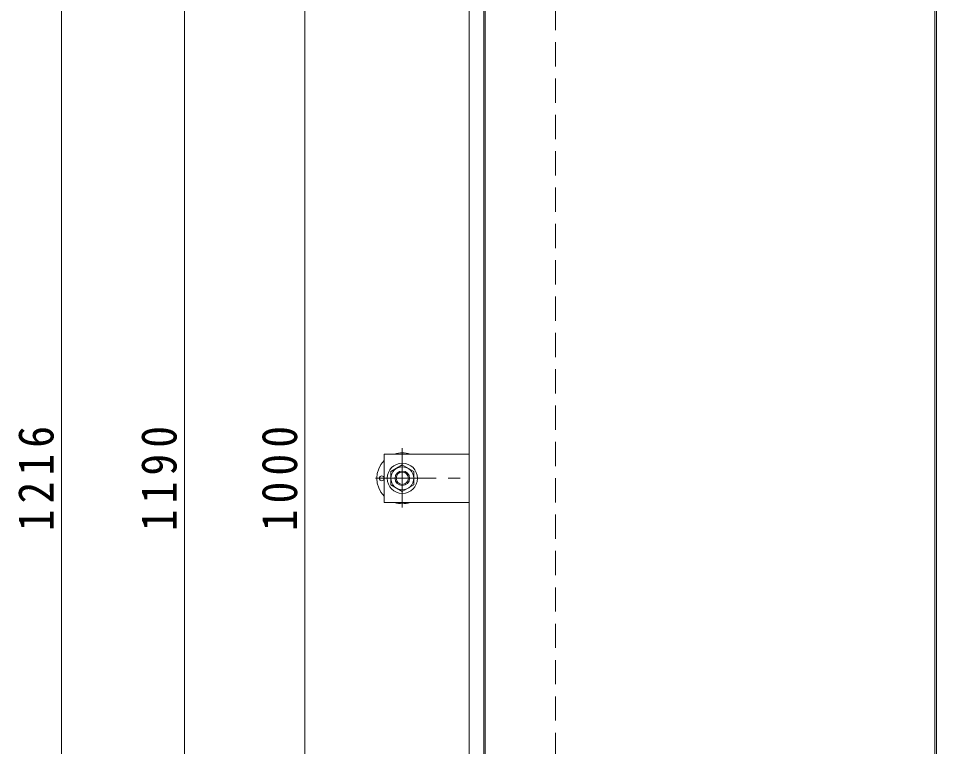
# Model space of a CAD drawing. Units: millimetres on the paper, enlarged 6 times, with parts at other scales. Extents: x -2183 to 2239, y -1648 to 1656.
# Drawn here: x -1998.9 to -1544.5, y 884.6 to 1245.3 of the extents above; entities that cross this region are included whole.
import ezdxf

# ---------------------------------------------------------------- set-up
doc = ezdxf.new("R2010")
doc.units = ezdxf.units.MM
doc.header["$LTSCALE"] = 6
doc.linetypes.add('CHAIN1', pattern=[8, 5, -1, 1, -1])
doc.linetypes.add('DASHED2', pattern=[3, 2, -1])
for name, color, linetype, lineweight in [('0-0_通り芯', 4, 'Continuous', 9), ('0-1_躯体', 2, 'DASHED2', 9), ('0-2_仕上', 3, 'Continuous', 9), ('0-3_建具', 2, 'Continuous', 9), ('0-D', 5, 'Continuous', 5), ('0-E', 3, 'Continuous', 9), ('0-F', 7, 'Continuous', 9)]:
    doc.layers.add(name, color=color, linetype=linetype, lineweight=lineweight)
doc.styles.add('ＭＳ ゴシック', font='')
doc.styles.get('ＭＳ ゴシック').set_extended_font_data('MS Gothic')

msp = doc.modelspace()

# ---------------------------------------------------------------- linework, layer by layer
at = {"layer": '0-0_通り芯'}
msp.add_circle((-1819.116, 1017.527), 1.2, dxfattribs=at)
for start, end in [(72.24721, 107.75279), (135.5852, 224.4148), (252.24721, 287.75279)]:
    msp.add_arc((-1808.916, 1017.527), 12.6, start, end, dxfattribs=at)
at = {"layer": '0-1_躯体'}
msp.add_line((-1733.196, 717.527), (-1733.196, 1317.527), dxfattribs=at)
at = {"layer": '0-2_仕上'}
for p, q in [((-1545.396, 660.527), (-1545.396, 1374.527)), ((-1544.496, 1374.527), (-1544.496, 660.528))]:
    msp.add_line(p, q, dxfattribs=at)
msp.add_lwpolyline([(-1767.996, 1374.527), (-1767.996, 660.527), (-1545.396, 660.527)], dxfattribs=at)
at = {"layer": '0-3_建具'}
for p, q in [((-1775.796, 652.727), (-1775.796, 1382.327)), ((-1768.596, 659.928), (-1768.596, 1375.127))]:
    msp.add_line(p, q, dxfattribs=at)
at = {"layer": '0-D'}
msp.add_lwpolyline([(-1803.216, 1014.237), (-1808.916, 1010.946), (-1814.616, 1014.237), (-1814.616, 1020.818), (-1808.916, 1024.109), (-1803.216, 1020.818)], close=True, dxfattribs=at)
for radius in [7.5, 5.7, 3.6, 3.032]:
    msp.add_circle((-1808.916, 1017.527), radius, dxfattribs=at)
at = {"layer": '0-E', "linetype": 'CHAIN1'}
for p, q in [((-1808.916, 1032.431), (-1808.916, 1003.099)), ((-1822.211, 1017.527), (-1775.796, 1017.527))]:
    msp.add_line(p, q, dxfattribs=at)
at = {"layer": '0-E'}
for p, q in [((-1817.916, 1029.527), (-1817.916, 1005.527)), ((-1775.796, 1029.527), (-1817.916, 1029.527)), ((-1775.796, 1005.527), (-1817.916, 1005.527))]:
    msp.add_line(p, q, dxfattribs=at)
at = {"layer": '0-F'}
for p, q in [((-1977.638, 1382.327), (-1977.638, 652.727)), ((-1916.771, 660.527), (-1916.771, 1374.527)), ((-1857.101, 717.527), (-1857.101, 1317.527))]:
    msp.add_line(p, q, dxfattribs=at)

# ---------------------------------------------------------------- texts
at = {"layer": '0-F', "color": 2, "char_height": 17.6, "attachment_point": 7, "rotation": 90, "style": 'ＭＳ ゴシック'}
for s, insert in [('\\T1.28;\\W0.9;1216', (-1981.238, 991.277)), ('\\T1.28;\\W0.9;1190', (-1920.371, 991.277)), ('\\T1.28;\\W0.9;1000', (-1860.701, 991.277))]:
    msp.add_mtext(s, dxfattribs=dict(at, insert=insert))

doc.saveas('drawing.dxf')
